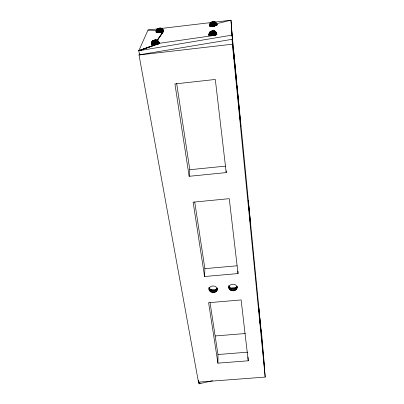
<?xml version="1.0" encoding="UTF-8"?>
<svg xmlns="http://www.w3.org/2000/svg" width="404" height="404" viewBox="0 0 404 404"><rect width="100%" height="100%" fill="white"/><g stroke="black" fill="none" stroke-linecap="round" stroke-linejoin="round"><path stroke-width="0.61" d="M216.246 23.806L216.887 24.24L217.074 24.896L216.776 25.265L213.958 26.124L213.625 25.77L214.923 22.685L214.792 21.957L213.246 22.533L213.272 25.684L212.554 26.29L209.792 26.088L209.524 25.265L209.883 24.599L209.524 25.785M159.979 32.194C162.312 29.709 162.782 27.401 159.176 28.926L159.428 32.037L160.201 32.466L162.246 31.987L163.433 31.396L163.529 30.916L163.004 30.406L163.418 30.558L163.408 31.27L162.246 31.987C161.736 28.83 156.545 29.315 156.959 32.608L160.201 32.466M215.852 32.694C217.493 33.133 214.171 34.921 213.666 35.512L216.534 33.481L215.978 32.355L216.872 34.173L215.059 35.204L213.575 35.527L213.221 35.153L214.59 31.876L214.474 31.083L212.817 31.719L212.847 35.062L212.085 35.698L209.161 35.451L208.929 34.158L209.454 33.123L209.257 33.84M159.646 32.042L160.105 28.77M158.646 42.097L158.918 42.127C160.322 43.879 157.004 44.526 155.828 44.708C156.691 43.975 159.681 43.248 158.742 41.789L158.08 41.243C160.671 43.475 151.328 47.313 151.379 43.294L151.838 42.95M248.031 357.101L248.238 360.797L217.923 363.151L217.968 354.515L210.055 302.606M209.191 287.431C207.05 293.203 218.029 294.506 217.236 288.491M217.221 290.016L217.337 288.436M159.216 42.597L158.787 43.273L156.53 44.571C156.136 42.925 153.399 43.157 153.49 44.93L151.5 44.122L151.349 43.698L151.813 43.324M158.636 41.688L156.782 40.223L154.631 40.915C153.237 46.798 158.424 44.092 158.292 41.173M216.65 291.062L216.665 289.027L217.236 287.986M216.993 290.557L217.009 288.527M151.379 43.294L151.343 43.905M151.818 43.693L151.354 44.304L152.263 44.854C151.818 41.334 157.373 40.844 157.934 44.193L158.373 43.571C157.368 39.89 151.253 40.819 151.823 44.748M155.131 44.273L155.631 40.748M215.66 291.88L215.686 289.85L216.665 289.027M216.201 291.506L216.221 289.471M158.903 32.381C157.449 31.972 156.752 27.669 156.287 30.669C163.064 35.532 155.575 30.81 156.979 29.603L156.823 29.906C154.964 31.073 157.282 32.679 158.732 32.633L156.186 31.022L156.59 29.785L157.378 29.053L157.161 29.315M215.049 292.178L215.074 290.143L215.686 289.85M151.369 44.44L151.359 44.102M214.378 292.385L214.408 290.35L215.074 290.143M151.374 44.243L151.601 42.718L151.525 43.753L154.156 44.9L151.889 43.672L151.439 43.127L151.55 42.516C152.757 38.87 154.914 43.334 154.247 44.9M213.676 292.496L213.706 290.461L214.408 290.35M212.958 292.506L212.994 290.471L210.413 289.567L209.141 287.557M209.338 33.476C208.429 34.572 211.317 35.158 211.994 35.703L208.994 34.365C208.843 33.562 208.701 36.102 210.009 35.673C209.691 32.239 215.201 31.588 215.675 35.012C216.372 35.143 216.908 33.476 216.872 34.173M212.246 292.42L212.287 290.385M211.565 292.233L211.605 290.198M210.928 291.961L210.974 289.926M154.51 44.874L152.399 43.703L151.55 42.516M210.363 291.602L210.413 289.567M209.504 290.683L209.555 288.653M209.883 291.173L209.934 289.138M209.838 24.952L209.585 25.952M216.18 34.8C215.67 30.719 209.085 31.497 209.519 35.582M210.131 26.204C209.706 22.321 215.953 21.569 216.423 25.462M210.615 35.724C210.434 33.088 214.635 32.593 215.059 35.204M209.085 289.587L209.105 287.491M209.237 290.148L209.287 288.118M211.166 26.326C210.984 23.821 214.968 23.341 215.362 25.831M159.949 32.502C160.565 31.855 163.398 30.113 162.559 29.558L162.883 30.113M151.439 43.127L152.025 41.637L152.697 41.597M160.464 28.558C162.499 26.598 160.282 31.436 159.853 32.113M237.926 271.155L238.027 273.569L204.576 276.513L204.884 268.655L194.738 202.076M212.585 380.719L199.101 383.8L199.152 382.548M260.969 329.396L265.201 377.089L198.455 382.128L198.536 380.265M152 42.233L152.5 41.269L151.874 41.794L151.99 42.364L154.338 44.632M155.055 44.263L155.348 40.794M159.575 32.032L159.843 28.81M160.469 28.088L158.156 28.411L157.025 29.189L157.313 30.149L158.944 32.32M155.358 44.349C158.277 39.94 156.752 38.683 152.727 40.986L152.091 41.466L152.187 42.061L154.384 44.566M159.176 28.926L157.282 28.926L157.717 28.583L158.151 28.74L157.626 28.623L157.267 29.159L158.989 32.259M213.176 31.628L212.923 35.067L213.221 35.153M159.504 28.896L159.499 32.032M213.585 22.447L213.347 25.689L213.625 25.77M154.984 40.885L154.974 44.263M160.09 32.3L162.655 29.255L162.044 28.74L159.858 28.164L158.545 28.331L158.711 29.371M152.823 44.91C152.55 42.208 156.787 41.839 157.272 44.395L138.799 50.758L139.526 54.772L232.426 39.269L230.997 20.2L214.776 22.119M152.475 41.016L152.631 42.223L154.429 44.506M162.736 29.825L163.277 30.204L163.297 30.906L160.944 32.33L160.297 31.487L159.328 31.254L158.469 31.699L158.11 32.663L156.247 31.946L156.121 31.199L156.545 30.906L156.515 31.254M156.096 31.759L156.56 29.977M156.237 31.406L156.262 31.032M157.489 32.653C157.227 30.123 161.191 29.76 161.63 32.163M161.363 28.522L161.075 28.391M155.267 41.122L155.368 39.981L156.298 39.945M159.04 32.209L157.636 28.962M226.174 170.806L226.21 172.584L189.143 176.301L189.809 169.725L176.639 83.29M213.751 25.851L215.696 22.508C214.383 21.276 212.226 21.654 210.848 22.584L212.802 25.866M216.433 32.896C215.352 30.325 211.741 30.27 209.994 32.022L212.292 35.31M154.545 44.405L152.929 40.875M160.706 28.073L160.721 28.618M160.04 32.244L162.398 28.982L162.14 29.078L162.655 29.255M216.564 23.811L216.953 24.386C215.201 26.821 214.918 25.321 213.12 24.902C211.55 25.543 211.666 27.28 209.585 25.442L209.959 24.255M216.776 25.265L215.766 23.311L213.963 22.346L213.418 25.699M216.559 34.587L215.483 32.532L213.58 31.517L212.999 35.077M161.024 28.457L159.787 32.083M213.075 35.098L213.938 31.436M213.489 25.715L214.302 22.276M156.646 40.375L155.287 44.319M213.287 35.193C213.605 34.401 215.706 31.537 214.741 31.477L216.155 32.785L216.791 34.375M215.059 22.356L215.357 22.175L213.691 25.811M228.841 287.3C229.422 283.002 237.209 283.255 237.118 287.739C236.456 292.218 228.26 291.612 228.831 286.865M215.009 31.669C216.13 31.785 213.726 34.497 213.352 35.239M209.737 24.356L210.242 25.179L212.469 26.295C211.449 25.947 208.812 25.629 209.853 23.998L210.403 23.902M208.994 34.365L209.105 33.593M214.362 31.229L213.15 35.123M155.212 44.294L156.156 40.597M159.716 32.057L160.59 28.634M159.918 32.153L161.802 28.517L161.454 28.952M156.09 31.573L156.101 32.133L156.959 32.608C155.57 31.355 158.247 28.492 160.105 29.209L160.237 28.709L161.797 29.426L163.16 31.593M155.626 41.228L155.772 40.678C157.151 40.733 160.115 43.405 158.075 44.117M213.948 21.75L213.272 21.786L213.388 22.841M213.559 30.845L213.62 31.961M215.246 22.2L216.398 23.563L213.706 26.159L212.554 26.29L210.024 24.588L209.777 24.139L210.206 23.594L210.07 23.917M156.702 40.269L155.984 39.961L156.166 41.072M209.716 24.7L210.58 22.998L210.115 23.457L210.338 23.952L212.701 25.977L210.807 24.038L210.398 23.018M209.08 33.976L210.671 31.724L212.817 31.719M216.337 33.012L216.67 33.855L214.352 35.38C213.994 33.689 211.277 34.012 211.312 35.734L209.161 34.961L208.974 34.375L208.944 35.294M216.761 23.886L216.221 24.775L214.049 26.109C215.852 25.609 216.892 21.801 216.999 25.073M213.559 25.74L214.701 22.084M151.545 42.748L152.136 41.895M156.696 30.229L156.823 29.906M217.074 24.896C216.741 23.876 217.18 25.71 215.948 25.649C215.504 22.392 210.282 23.023 210.595 26.28L209.575 25.821L209.828 25.311M209.166 288.441C210.393 284.663 217.327 285.285 217.327 289.446M198.455 382.128L139.016 54.984L139.511 53.838M215.231 31.537L216.155 32.785L213.575 35.527L212.358 35.673L209.742 34.183L209.146 33.38L209.388 32.855L209.949 32.79M228.81 285.85C229.533 289.587 235.673 289.754 236.921 286.279L236.996 288.31M216.423 23.73L230.997 20.2L232.022 35.113L138.799 50.758L148.021 30.022L158.004 28.841M208.883 35.108L208.959 34.769M213.883 21.76L215.393 22.281M212.544 35.133L211.529 32.285L210.282 31.744L210.595 31.421L210.282 31.744L210.459 32.36L212.347 35.254M160.08 32.482L162.378 30.83L162.979 29.81M155.601 44.743L156.292 44.107M214.453 31.305L214.716 31.103L213.938 30.855L215.039 31.684M215.696 25.725L215.872 25.361M215.413 35.092L215.6 34.709M161.984 32.062L162.161 31.699L162.762 31.79M157.651 44.278L157.838 43.89M209.994 32.022L210.237 31.871L209.504 32.658L209.737 33.204L212.191 35.436M213.706 26.159L214.569 25.674M213.443 35.547L214.14 34.916M209.61 25.099L209.585 25.442M212.236 35.37L210.232 33.305L209.807 32.189M212.156 35.502L209.878 33.875L209.388 32.855M209.504 32.658L209.787 32.456L209.605 32.78M212.746 25.922C212.337 25.341 209.696 22.882 211.07 22.831M212.62 26.103L210.166 24.26L210.115 23.457M209.307 33.012L209.58 32.512M155.429 44.39L157.439 40.562L156.757 40.092L157.08 40.36L163.433 31.396C163.186 30.214 161.807 28.103 160.55 28.78M163.277 30.204L162.529 31.113L160.292 32.451L160.807 32.017M156.585 30.002L157.545 28.931M215.675 35.012L216.084 34.401M215.948 25.649L216.332 25.078M157.126 40.683L163.433 31.396L157.085 40.688M214.155 31.169L214.746 31.224M158.923 43.748L159.363 43.117L158.883 42.738M155.495 44.435L157.777 40.799L157.126 40.228M156.282 44.622L157.212 44.208M210.504 31.618L212.539 30.946L212.605 31.31M214.635 25.806L212.216 26.321M214.11 35.426L215.009 35.022M210.333 23.139L210.641 22.735M210.378 23.356C211.827 21.134 212.151 24.957 212.923 25.78M155.555 44.49L158.09 41.072L157.429 40.435M209.732 32.33L210.06 31.891M213.807 25.901C214.196 25.285 216.746 22.836 215.544 22.755M213.408 35.294C217.115 29.416 216.539 32.446 213.463 35.35M214.211 21.962L215.039 21.988L214.792 22.2L216.589 23.886M157.348 41.021C159.752 40.43 156.515 43.97 155.611 44.546M152.338 41.163L153.985 40.213M153.081 41.072L153.308 40.844C151.439 40.738 153.995 43.773 154.485 44.455M213.908 31.598L214.347 31.315M214.696 25.987L215.246 25.452M160.944 32.33L161.494 31.795M210.575 22.851L211.625 22.079L212.044 22.543M210.807 22.725L211.146 22.286L212.969 21.806M214.277 22.422L215.029 22.321M213.857 25.957C214.388 25.088 217.034 23.614 215.787 22.644M198.813 382.224L199.101 383.8L200.005 382.997M156.106 40.759C157.444 39.996 158.949 42.263 159.221 43.526M199.101 383.8L200.076 383.022M157.616 28.81L158.403 28.573M151.53 44.031L151.833 43.809M158.116 28.982C156.924 29.482 155.666 31.517 156.55 32.522M159.095 32.163L159.428 32.037M153.833 40.461L152.611 40.885L152.889 40.875M154.631 40.915C152.667 40.637 151.273 42.809 151.52 44.612M213.246 22.533C211.242 22.215 209.636 24.164 209.792 26.088M211.302 31.81L209.737 33.204L209.161 35.451M158.025 40.9L157.302 40.577M154.606 44.364L154.899 44.268M155.121 44.809L138.799 50.758L154.732 44.849M138.799 50.758L155.01 44.824M159.343 29.245L159.176 28.204L159.681 28.532M156.54 32.451L157.186 32.628M210.125 26.129L210.6 25.982L210.838 26.3M151.813 44.672L152.252 44.541L152.5 44.879M215.478 32.138L215.756 32.062M155.394 40.026L154.343 40.117M264.297 366.751L264.691 368.817L261.625 334.254L261.827 336.31M157.777 28.997L158.232 29.007L159.221 32.093M211.029 31.81L211.433 31.84L211.529 32.285M215.948 23.245L216.408 23.225L216.66 23.679M213.206 30.845L212.151 30.967L212.277 32.073M158.297 41.511L159.06 42.4M213.14 35.587L159.368 43.309L159.065 42.476M212.989 25.75L211.938 22.649L211.752 23.21L211.817 22.624L210.848 22.584L211.221 22.553M161.12 28.472L211.034 22.563M158.621 32.643L160.489 32.421M139.016 54.984L232.396 44.198L232.058 39.173M154.676 44.329L153.621 41.001L153.389 41.607L153.495 40.971L152.889 40.905M189.809 169.725L225.462 166.125M211.418 35.234L212.358 35.673M213.61 21.755L213.272 21.786L213.307 22.195M204.884 268.655L237.072 265.787M210.358 289.784L216.594 289.244M229.684 288.113L236.542 287.522M215.201 335.961L245.324 333.527M217.968 354.515L247.753 352.172M154.838 41.178L154.656 40.072L155.065 40.052M212.731 22.927L212.615 21.872L212.979 21.856M212.327 31.361L211.847 31.012L212.06 31.431M212.994 290.471L213.706 290.461M211.171 26.144L212.055 26.316M157.484 32.477L158.333 32.653M210.62 35.532L211.555 35.724M152.818 44.723L153.727 44.92M148.021 30.022L156.595 30.527L156.186 31.022M160.105 29.209L161.777 30.073L162.746 31.719M216.196 33.633L216.559 33.724L216.463 33.36M153.53 44.571L154.373 44.884M160.802 28.098L161.777 28.628M163.554 31.042L163.1 30.714M158.186 32.189L159.065 32.603M211.923 25.851L212.812 26.265M158.898 42.809L159.363 43.117M161.448 28.437L161.135 28.169M212.216 31.002L212.554 32.037M215.09 31.426L214.474 31.083M212.615 21.872L212.373 21.993M158.873 32.441L156.419 30.325M154.303 44.698L151.687 42.385M214.782 22.558L214.701 21.826L215.064 22.089M161.757 28.532L162.383 29.103M158.918 42.127L159.216 42.779M214.933 31.32L215.413 31.664M157.878 28.982L158.292 29.426M156.752 40.062L157.08 40.36M215.524 22.412L216.463 23.351M156.101 32.133L156.262 32.406M209.524 35.168L210.009 35.673M162.312 28.972L162.65 29.381M211.59 31.209L211.62 32.209M162.559 29.229L162.888 29.684M210.014 35.36L210.267 35.693M216.019 22.907L216.231 23.19M162.782 29.507L163.1 30.007M212.408 35.209L210.625 31.754M212.858 25.821L211.176 22.584M212.282 22.422L211.999 21.998L212.115 23.053M163.1 29.871L163.282 30.351M160.474 28.219L160.58 29.139M159.156 32.128L157.893 29.098M159.252 28.24L159.423 28.573M212.474 35.163L211.06 31.931M216.6 23.548L216.822 24.028M159.176 28.204L159.6 29.214M163.14 30.123L163.428 30.709M159.838 28.113L159.939 28.512M158.388 29.462L158.009 28.482L158.176 29.522M211.297 32.305L210.954 31.265L211.08 32.376M158.156 28.411L158.479 29.416M158.373 43.571L158.489 43.97M154.747 44.299L153.944 40.976M159.287 32.068L158.535 28.982M163.277 30.451L163.403 30.901M213.054 25.72L212.257 22.624M212.615 35.103L211.767 31.81M211.1 31.189L211.388 32.259M160.146 28.088L160.201 28.522M154.823 44.278L154.288 40.976M159.358 32.047L158.858 28.977M163.529 30.916L163.569 31.209M213.125 25.704L212.59 22.619M212.691 35.082L212.125 31.81M155.368 39.981L155.545 41.087M189.143 176.301L174.922 83.956L215.307 79.452L226.21 172.584M204.576 276.513L193.127 202.177L229.26 198.667L238.027 273.569M217.923 363.151L208.61 302.702L241.117 299.94L248.238 360.797M259.949 322.341L260.136 323.589M260.418 325.462L260.893 328.578M212.984 31.982L212.868 30.926M213.201 25.689L212.918 22.563M212.767 35.067L212.469 31.749M231.295 26.588L231.537 29.078M231.719 30.946L261.454 334.305M232.022 35.113L232.426 39.269M232.396 44.198L265.201 377.089M232.33 37.168L233.835 58.827M231.295 27.755L231.376 28.972M213.842 22.412L213.868 22.851M213.448 31.588L213.479 32.057M237.072 286.148L237.118 287.739M236.678 286.825L236.754 288.855M236.325 287.33L236.401 289.355M235.865 287.774L235.941 289.804M235.32 288.153L235.391 290.183M234.704 288.446L234.769 290.481M234.032 288.653L234.098 290.688M233.325 288.764L233.386 290.799M232.608 288.779L232.669 290.809M231.901 288.688L231.957 290.723M231.224 288.506L231.275 290.537M230.598 288.229L230.644 290.259M230.038 287.87L230.088 289.9M229.568 287.441L229.613 289.471M229.199 286.951L229.245 288.976M228.932 285.719L228.987 288.441M240.784 125.957L236.941 85.794L240.784 125.957M235.855 74.356L233.694 52.308L236.365 81.239L235.855 74.356M249.854 217.014L248.213 200.283L250.702 227.109L249.854 217.014M259.858 318.953L258.545 305.565L260.868 330.588L259.858 318.953"/></g></svg>
